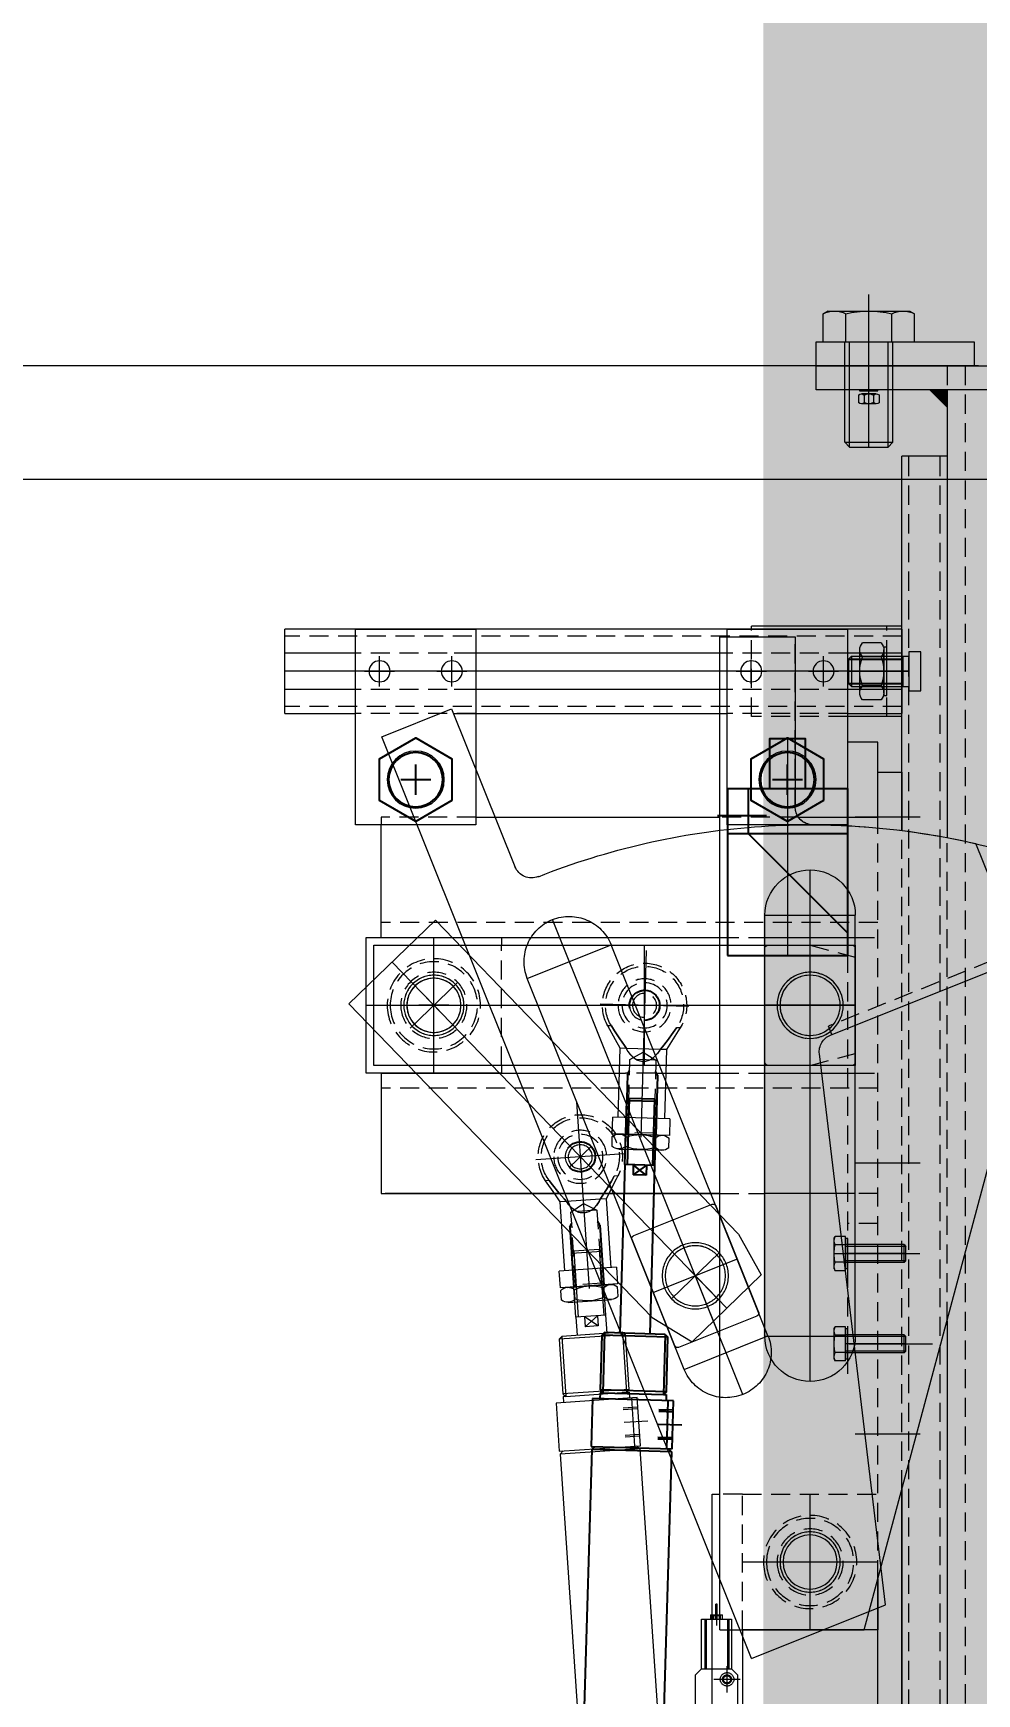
# Model space of a CAD drawing. Header units: inches. Extents: x 702888 to 852715, y 9845 to 271320.
# Drawn here: x 766795 to 767109, y 89672 to 90224 of the extents above; entities that cross this region are included whole.
import ezdxf

# ---------------------------------------------------------------- set-up
doc = ezdxf.new("R2010")
doc.units = ezdxf.units.IN
doc.header["$MEASUREMENT"] = 0
doc.header["$PDMODE"] = 34
doc.linetypes.add('GESTRICHELT2', pattern=[9.525, 6.35, -3.175])
doc.linetypes.add('MITTE2', pattern=[725.805, 483.87, -80.645, 80.645, -80.645])
doc.layers.get('0').update_dxf_attribs({"lineweight": 5})
doc.layers.get('Defpoints').update_dxf_attribs({"lineweight": 5})
for name, color, linetype, lineweight in [('BEMASSUNG', 5, 'Continuous', 0), ('CABLE TRAY', 30, 'Continuous', 5), ('DUENN', 1, 'Continuous', 0), ('MITTE', 1, 'MITTE2', 0), ('UNSICHTBAR', 1, 'GESTRICHELT2', 0), ('VERBINDUNGSELEMENTE', 5, 'Continuous', 0), ('VOLLINIE', 7, 'Continuous', 0), ('VOLLLINIE', 7, 'Continuous', 0)]:
    doc.layers.add(name, color=color, linetype=linetype, lineweight=lineweight)
for name, color, linetype in [('DÜNN', 1, 'Continuous'), ('ELEKTRIK', 5, 'Continuous'), ('FESTO', 5, 'Continuous'), ('Mitnehmerklinke', 84, 'Continuous')]:
    doc.layers.add(name, color=color, linetype=linetype)
doc.dimstyles.new('D1', dxfattribs={"dimscale": 66, "dimtxt": 2.5, "dimasz": 2.5, "dimexe": 1, "dimexo": 1, "dimgap": 1.25, "dimtad": 1, "dimdec": 0, "dimdsep": 46, "dimtxsty": 'Standard', "dimblk": 'OPEN30', "dimcen": 2.5, "dimclrd": 150, "dimclre": 150, "dimclrt": 140, "dimadec": 0, "dimazin": 0, "dimtfac": 1, "dimtdec": 0, "dimtmove": 0, "dimatfit": 3, "dimfxl": 1, "dimtfill": 1, "dimlwd": 13, "dimlwe": 13, "dimarcsym": 0})

# ---------------------------------------------------------------- blocks, each defined once
blk = doc.blocks.new('S16')
at = {"layer": 'VERBINDUNGSELEMENTE', "ltscale": 0.01, "flags": 128}
blk.add_lwpolyline([(-3.048, 0), (-3.048, 0.3302), (3.048, 0.3302), (3.048, 0), (-3.048, 0)], close=True, dxfattribs=at)
blk = doc.blocks.new('M16')
at = {"layer": 'VERBINDUNGSELEMENTE', "ltscale": 0.01}
for p, q in [((-3.4, 0.38), (-3.4, 2.92)), ((2.48, 3.3), (-2.48, 3.3)), ((2.48, 3.3), (-2.48, 3.3)), ((2.48, 0), (-2.48, 0)), ((-2.46, 0), (-2.47, 0)), ((-1.53, 0.38), (-1.53, 2.92)), ((1.51, 0.38), (1.51, 2.92)), ((3.39, 0.36), (3.39, 2.94))]:
    blk.add_line(p, q, dxfattribs=at)
for centre, radius, start, end in [((-2.46, 1.96), 1.34, 45.7486, 134.3033), ((-2.46, 1.34), 1.34, 225.7042, 314.244), ((-0.01, 0.08), 3.22, 61.8361, 118.1639), ((-0.01, 3.33), 3.32, 242.766, 297.234), ((2.46, 1.93), 1.37, 47.2903, 133.8238), ((2.46, 1.44), 1.42, 228.0126, 310.8733)]:
    blk.add_arc(centre, radius, start, end, dxfattribs=at)
blk = doc.blocks.new('m16x_35')
at = {"layer": 'DUENN'}
for p, q in [((35, 6.4), (0, 6.4)), ((35, -6.4), (0, -6.4))]:
    blk.add_line(p, q, dxfattribs=at)
at = {"layer": 'MITTE'}
blk.add_line((35, 0), (0, 0), dxfattribs=at)
at = {"layer": 'VERBINDUNGSELEMENTE'}
for p, q in [((-10.24, 13.6), (-9.32, 15.2)), ((-10.24, 13.6), (-10.24, -13.6)), ((0, 15.2), (-9.32, 15.2)), ((0, 15.2), (0, -15.2)), ((0, 7.6), (-9.32, 7.6)), ((33.4, 8), (0, 8)), ((33.4, 8), (33.4, -8)), ((35, 6.4), (33.4, 8)), ((35, 6.4), (35, -6.4)), ((0, -7.6), (-9.32, -7.6)), ((33.4, -8), (0, -8)), ((33.4, -8), (35, -6.4)), ((-10.24, -13.6), (-9.32, -15.2)), ((0, -15.2), (-9.32, -15.2))]:
    blk.add_line(p, q, dxfattribs=at)
for centre, radius, start, end in [((-1.96, 11.4), 8.28, 152.6734, 207.3266), ((21.49, 0), 31.73, 166.1397, 193.8603), ((-1.96, -11.4), 8.28, 152.6734, 207.3266)]:
    blk.add_arc(centre, radius, start, end, dxfattribs=at)
blk = doc.blocks.new('CPE14-M1BH-5J-1-8 D')
at = {"layer": 'MITTE', "ltscale": 0.4}
for p, q in [((-40.832244, -0.332244), (-40.5, 0)), ((-40.5, 0), (-27, 0)), ((-39, -7.893137), (-39, 0.893137)), ((-27, 0), (-27, -14)), ((-27, 0), (27, 0)), ((-10.9, 0), (-10.9, -14)), ((-8.7, 2.153137), (-8.7, -16.153137)), ((-6.5, -14), (-6.5, 0)), ((-2.2, 0), (-2.2, -14)), ((0, 2.153137), (0, -16.153137)), ((2.2, -14), (2.2, 0)), ((6.6, 0), (6.6, -14)), ((8.8, 2.153137), (8.8, -16.153137)), ((11, -14), (11, 0)), ((22, -7.893137), (22, 0.893137)), ((27, -14), (27, 0)), ((27, 0), (40.5, 0)), ((40.5, 0), (41.498109, -0.998109)), ((-59, -5), (-60.49, -5)), ((-60.49, -6.747794), (-60.49, -5)), ((-59, -12), (-59, -2)), ((-59, -2), (-42.5, -2)), ((-59, -2.9), (-42.51, -2.9)), ((-59, -3.4), (-42.51, -3.4)), ((-43.393137, -3.5), (-34.606863, -3.5)), ((-42.51, -12), (-42.51, -2)), ((-42.5, -2), (-41.498109, -0.998109)), ((-41.498109, -0.998109), (-40.832244, -0.332244)), ((-17.5, -13.997137), (-17.5, -0.002863)), ((17.5, -13.997137), (17.5, -0.002863)), ((17.606863, -3.5), (26.393137, -3.5)), ((41.498109, -0.998109), (42.165655, -1.665655)), ((42.165655, -1.665655), (42.5, -2)), ((42.5, -2), (59, -2)), ((42.51, -2), (42.51, -12)), ((59, -3.08), (42.51, -3.08)), ((59, -3.58), (42.51, -3.58)), ((59, -2), (59, -12)), ((60.49, -5), (59, -5)), ((60.49, -5), (60.49, -6.747794)), ((-64, -6.75), (-64, -7.25)), ((-59, -6.75), (-64, -6.75)), ((-59, -7.25), (-64, -7.25)), ((-62.643137, -7), (-56.846863, -7)), ((-60.5, -5.75), (-58.99, -5.75)), ((-60.5, -8.25), (-58.99, -8.25)), ((-60.25, -6), (-60.49, -5.76)), ((-60.49, -7.252206), (-60.49, -6.747794)), ((-60.49, -9), (-60.49, -7.252206)), ((-60.49, -8.24), (-60.25, -8)), ((-60.49, -9), (-59, -9)), ((-58.99, -6), (-60.25, -6)), ((-60.25, -8), (-60.25, -6)), ((-60.25, -8), (-58.99, -8)), ((-59, -10.42), (-42.51, -10.42)), ((-59, -10.92), (-42.51, -10.92)), ((-58.99, -8), (-58.99, -6)), ((-26.393137, -10.5), (-17.606863, -10.5)), ((-24.497137, -7), (24.497137, -7)), ((-22, -14.893137), (-22, -6.106863)), ((34.606863, -10.5), (43.393137, -10.5)), ((39, -14.893137), (39, -6.106863)), ((59, -10.6), (42.51, -10.6)), ((62.643137, -7), (56.846863, -7)), ((60.5, -5.75), (58.99, -5.75)), ((60.25, -6), (58.99, -6)), ((58.99, -6), (58.99, -8)), ((58.99, -8), (60.25, -8)), ((60.5, -8.25), (58.99, -8.25)), ((59, -6.75), (64, -6.75)), ((59, -7.25), (64, -7.25)), ((59, -9), (60.49, -9)), ((60.49, -5.76), (60.25, -6)), ((60.25, -6), (60.25, -8)), ((60.25, -8), (60.49, -8.24)), ((60.49, -6.747794), (60.49, -7.252206)), ((60.49, -7.252206), (60.49, -9)), ((64, -7.25), (64, -6.75)), ((-42.5, -12), (-59, -12)), ((-42.165655, -12.334345), (-42.5, -12)), ((-41.498109, -13.001891), (-42.165655, -12.334345)), ((-40.5, -14), (-41.498109, -13.001891)), ((-27, -14), (-40.5, -14)), ((-27, -14), (27, -14)), ((40.5, -14), (27, -14)), ((40.832244, -13.667756), (40.5, -14)), ((41.498109, -13.001891), (40.832244, -13.667756)), ((42.5, -12), (41.498109, -13.001891)), ((59, -12), (42.5, -12)), ((59, -11.1), (42.51, -11.1))]:
    blk.add_line(p, q, dxfattribs=at)
for centre, radius in [((-39, -3.5), 2.25), ((-39, -3.5), 1.49), ((-39, -3.5), 1.2), ((-17.5, -7), 4.854), ((-17.5, -7), 3.8912), ((-8.7, -7), 6.99), ((-8.7, -7), 4.854), ((-8.7, -7), 3.8912), ((0, -7), 4.854), ((0, -7), 3.8912), ((8.8, -7), 6.99), ((8.8, -7), 4.854), ((8.8, -7), 3.8912), ((17.5, -7), 4.854), ((17.5, -7), 3.8912), ((22, -3.5), 2.25), ((22, -3.5), 1.49), ((22, -3.5), 1.2), ((-22, -10.5), 2.25), ((-22, -10.5), 1.49), ((-22, -10.5), 1.2), ((39, -10.5), 2.25), ((39, -10.5), 1.49), ((39, -10.5), 1.2)]:
    blk.add_circle(centre, radius, dxfattribs=at)
blk = doc.blocks.new('A$C3B')
at = {"layer": 'ELEKTRIK'}
for p, q in [((90.04, 143.81), (145.54, 143.81)), ((90.04, 103.81), (90.04, 143.81)), ((130.54, 110.81), (97.54, 143.81)), ((130.54, 143.81), (130.54, 103.81)), ((145.54, 103.81), (145.54, 143.81)), ((136.54, 100.58), (136.54, 116.78)), ((130.54, 110.81), (145.54, 110.81)), ((145.54, 103.81), (90.04, 103.81))]:
    blk.add_line(p, q, dxfattribs=at)
blk.add_lwpolyline([(145.54, 129.81), (162.04, 129.81), (162.04, 117.81), (145.54, 117.81)], close=True, dxfattribs=at)
at = {"layer": 'MITTE', "color": 5}
blk.add_line((162.04, 123.81), (90.04, 123.81), dxfattribs=at)
blk = doc.blocks.new('S10')
at = {"layer": 'VERBINDUNGSELEMENTE'}
blk.add_lwpolyline([(-8, 0), (-8, 1), (8, 1), (8, 0)], close=True, dxfattribs=at)
blk = doc.blocks.new('M10')
at = {"layer": 'VERBINDUNGSELEMENTE'}
for p, q in [((-9.46, 0.94), (-9.46, 7.06)), ((7.19, 8), (-7.19, 8)), ((-4.84, 0.94), (-4.84, 7.06)), ((4.82, 0.94), (4.82, 7.06)), ((9.44, 0.89), (9.44, 7.11)), ((7.19, 0), (-7.19, 0)), ((-7.14, 0), (-7.17, 0))]:
    blk.add_line(p, q, dxfattribs=at)
for centre, radius, start, end in [((-7.15, 4.69), 3.31, 45.7486, 134.3033), ((-0.01, -4.91), 12.91, 68.0177, 111.9823), ((7.15, 4.63), 3.37, 47.2903, 133.8238), ((-7.15, 3.31), 3.31, 225.7042, 314.244), ((-0.01, 13.36), 13.33, 248.7546, 291.2454), ((7.15, 3.53), 3.49, 228.0126, 310.8733)]:
    blk.add_arc(centre, radius, start, end, dxfattribs=at)
blk = doc.blocks.new('hs28-10x_20s')
at = {"layer": 'DÜNN'}
for p, q in [((-4, 20), (-4, 2.3)), ((4, 20), (4, 2.3))]:
    blk.add_line(p, q, dxfattribs=at)
at = {"layer": 'MITTE'}
blk.add_line((0, 20), (0, 0), dxfattribs=at)
at = {"layer": 'VERBINDUNGSELEMENTE'}
for p, q in [((-5, 19), (-4, 20)), ((-5, 19), (-5, 19)), ((-5, 19), (-5, 0)), ((-5, 19), (5, 19)), ((-4, 20), (4, 20)), ((5, 19), (4, 20)), ((5, 19), (5, 0)), ((5, 2.3), (-5, 2.3)), ((-5, 2), (5, 2))]:
    blk.add_line(p, q, dxfattribs=at)
blk.add_lwpolyline([(-6.5, -4), (-6.5, 0), (6.5, 0), (6.5, -4)], close=True, dxfattribs=at)
blk = doc.blocks.new('S_6')
at = {"layer": 'VERBINDUNGSELEMENTE'}
blk.add_lwpolyline([(-5, 0), (-5, 0.7), (5, 0.7), (5, 0)], close=True, dxfattribs=at)
blk = doc.blocks.new('Sperrklinke')
at = {"layer": 'MITTE'}
for p, q in [((75, -15), (75, 15)), ((215, -15), (215, 15)), ((0, -11), (0, 11)), ((-11, 0), (11, 0)), ((60, 0), (230, 0))]:
    blk.add_line(p, q, dxfattribs=at)
at = {"layer": 'UNSICHTBAR'}
for p in [(163, 140), (160, 72)]:
    blk.add_line(p, (163, 72), dxfattribs=at)
blk.add_circle((0, 0), 11, dxfattribs=at)
at = {"layer": 'VOLLINIE'}
for p, q in [((163, 140), (201.06, 140)), ((160, 71.5), (160, 137)), ((-22.5, 18), (155.55, 65.71)), ((-22.5, -30), (-22.5, 18)), ((75, 15), (215, 15)), ((307.5, -5), (251, -5)), ((307.5, -30), (307.5, -5)), ((75, -15), (215, -15)), ((-22.5, -30), (307.5, -30))]:
    blk.add_line(p, q, dxfattribs=at)
for radius in [10, 9]:
    blk.add_circle((0, 0), radius, dxfattribs=at)
for centre, radius, start, end in [((163, 137), 3, 90, 180), ((0, 0), 245, 0.2283, 34.8499), ((154, 71.5), 6, 285, 0), ((75, 0), 15, 90, 270), ((215, 0), 15, 270, 90), ((251, 1), 6, 180.2283, 270)]:
    blk.add_arc(centre, radius, start, end, dxfattribs=at)
blk = doc.blocks.new('Sperrklinke_offen')
for p, q in [((163, 140), (201.06, 140)), ((160, 71.5), (160, 137)), ((-22.5, 18), (155.55, 65.71)), ((-22.5, -30), (-22.5, 18)), ((75, 15), (215, 15)), ((307.5, -5), (251, -5)), ((307.5, -30), (307.5, -5)), ((75, -15), (215, -15)), ((-22.5, -30), (307.5, -30))]:
    blk.add_line(p, q)
blk.add_circle((0, 0), 10)
for centre, radius, start, end in [((163, 137), 3, 90, 180), ((0, 0), 245, 0.2283, 34.8499), ((154, 71.5), 6, 285, 0), ((75, 0), 15, 90, 270), ((215, 0), 15, 270, 90), ((251, 1), 6, 180.2283, 270)]:
    blk.add_arc(centre, radius, start, end)
at = {"layer": 'MITTE'}
for p, q in [((75, -15), (75, 15)), ((215, -15), (215, 15)), ((60, 0), (230, 0))]:
    blk.add_line(p, q, dxfattribs=at)
at = {"layer": 'UNSICHTBAR'}
for p in [(163, 140), (160, 72)]:
    blk.add_line(p, (163, 72), dxfattribs=at)
blk = doc.blocks.new('Schwenkhebel 375_d')
for p, q in [((-125, 20), (-140, 15.98)), ((-125, -20), (-140, -15.98))]:
    blk.add_line(p, q)
for points in [[(-125, -20), (20, -20), (20, 20), (-125, 20)], [(-140, 15.98), (-140, -15.98)]]:
    blk.add_lwpolyline(points)
for centre, radius in [((-125, 0), 11), ((-125, 0), 10), ((0, 0), 10), ((0, 0), 9), ((-70, 0), 4)]:
    blk.add_circle(centre, radius)
at = {"layer": 'DÜNN'}
blk.add_arc((-70, 0), 5, 348.6116, 270, dxfattribs=at)
at = {"layer": 'MITTE'}
for p, q in [((-125, -11), (-125, 11)), ((0, -11), (0, 11)), ((20, 0), (-140, 0)), ((-136, 0), (-120, 0)), ((-70, -5), (-70, 5)), ((-5, 0), (5, 0))]:
    blk.add_line(p, q, dxfattribs=at)
at = {"layer": 'UNSICHTBAR'}
blk.add_circle((0, 0), 11, dxfattribs=at)
blk = doc.blocks.new('z5')
at = {"layer": 'DÜNN'}
for p, q in [((-8.84, 21.92), (-12.23, 41.63)), ((1.01, 23.61), (-2.38, 43.32)), ((1.01, 23.61), (0.54, 22.34)), ((-8.84, 21.92), (-7.98, 20.88))]:
    blk.add_line(p, q, dxfattribs=at)
at = {"layer": 'MITTE'}
for p, q in [((3.09, -17.99), (-7.43, 43.22)), ((14.54, 2.5), (-14.54, -2.5))]:
    blk.add_line(p, q, dxfattribs=at)
at = {"layer": 'UNSICHTBAR'}
for p, q in [((-12.12, 41.55), (-11.45, 41.08)), ((-2.93, 42.54), (-11.45, 41.08)), ((-11.45, 41.08), (-7.33, 17.11)), ((-2.93, 42.54), (-2.46, 43.21)), ((1.19, 18.57), (-2.93, 42.54)), ((1.19, 18.57), (-7.33, 17.11)), ((-7.33, 17.11), (-2.64, 15.38)), ((-2.64, 15.38), (1.19, 18.57)), ((-8.53, 12.31), (-9.74, 9.91)), ((-7.98, 13.33), (-8.53, 12.31)), ((3.93, 14.45), (3.06, 15.23)), ((5.87, 12.59), (3.93, 14.45)), ((8.16, 10.26), (5.87, 12.59)), ((-11.16, 10), (-13.07, 5.01)), ((-11.89, 5.21), (-11.12, 6.95)), ((-11.12, 6.95), (-11.89, 5.21)), ((-11.12, 6.95), (-9.74, 9.91)), ((-9.74, 9.91), (-11.12, 6.95)), ((8.16, 10.26), (9.46, 8.88)), ((9.46, 8.88), (8.16, 10.26)), ((10.65, 9.09), (9.46, 8.88)), ((10.65, 9.09), (9.87, 10)), ((-11.89, 5.21), (-13.07, 5.01))]:
    blk.add_line(p, q, dxfattribs=at)
for radius in [8.81, 7.5, 5]:
    blk.add_circle((0, 0), radius, dxfattribs=at)
for centre, radius, start, end in [((-2.38, 13.57), 4.91, 70.6024, 148.3245), ((-4.78, 9.09), 9.97, 38.1272, 66.1651), ((1.12, 10.52), 9.53, 143.7481, 162.7531), ((0, 0), 14, 159.0487, 40.4687), ((0, 0), 12.98, 156.3303, 43.1872)]:
    blk.add_arc(centre, radius, start, end, dxfattribs=at)
at = {"layer": 'VOLLINIE'}
for p, q in [((2.07, 43.99), (-16.65, 40.77)), ((-16.65, 40.77), (-15.71, 35.3)), ((-10.53, 36.19), (-11.47, 41.66)), ((-3.11, 43.1), (-2.17, 37.63)), ((3.01, 38.52), (2.07, 43.99)), ((3.01, 38.52), (-15.71, 35.3)), ((-13.91, 35.61), (-10.02, 12.98)), ((5.11, 15.58), (1.22, 38.21)), ((-10.02, 12.98), (-11.16, 10)), ((-7.98, 13.33), (-10.02, 12.98)), ((-9.74, 9.91), (-8.53, 12.31)), ((-8.53, 12.31), (-7.98, 13.33)), ((3.06, 15.24), (-7.98, 13.34)), ((-7.98, 13.33), (-7.98, 13.34)), ((5.11, 15.58), (3.06, 15.23)), ((3.06, 15.24), (3.06, 15.23)), ((3.06, 15.23), (3.93, 14.45)), ((3.93, 14.45), (5.87, 12.59)), ((9.87, 10), (5.11, 15.58)), ((5.87, 12.59), (8.16, 10.26))]:
    blk.add_line(p, q, dxfattribs=at)
for centre, radius, start, end in [((1.47, 10.16), 9.97, 133.3523, 161.3902), ((-2.29, 13.59), 4.91, 51.1929, 128.915), ((-4.57, 9.54), 9.53, 36.7643, 55.7693)]:
    blk.add_arc(centre, radius, start, end, dxfattribs=at)
blk = doc.blocks.new('439_10')
at = {"layer": 'VERBINDUNGSELEMENTE'}
for p, q in [((-9.45, 0.91), (-9.45, 4.03)), ((7.2, 4.97), (-7.18, 4.97)), ((-4.83, 0.91), (-4.83, 4.03)), ((4.83, 0.91), (4.83, 4.03)), ((9.45, 0.86), (9.45, 4.07)), ((7.2, -0.03), (-7.18, -0.03)), ((-7.13, -0.03), (-7.15, -0.03))]:
    blk.add_line(p, q, dxfattribs=at)
for centre, radius, start, end in [((-7.14, 1.66), 3.31, 45.7486, 134.3033), ((-7.14, 3.28), 3.31, 225.7042, 314.244), ((0, -7.94), 12.91, 68.0177, 111.9823), ((0, 13.33), 13.33, 248.7546, 291.2454), ((7.16, 1.6), 3.37, 47.2903, 133.8238), ((7.17, 3.5), 3.49, 228.0126, 310.8733)]:
    blk.add_arc(centre, radius, start, end, dxfattribs=at)
blk = doc.blocks.new('Grundkörper_375_d')
at = {"layer": 'MITTE'}
for p, q in [((72.5, 13.02), (72.5, 40.66)), ((-47.5, 36.56), (-47.5, 14.98)), ((42.5, 36.56), (42.5, 14.98)), ((102.5, 12.11), (102.5, 36.48)), ((132.5, 36.56), (132.5, 14.98)), ((247.5, 36.56), (247.5, 14.98)), ((0, -22.5), (0, 22.5)), ((-22.5, 0), (22.5, 0)), ((-88, -37.5), (-88, -10.53)), ((-68, -37.5), (-68, -9.07)), ((185, -147.5), (185, -102.5)), ((162.5, -125), (207.5, -125))]:
    blk.add_line(p, q, dxfattribs=at)
at = {"layer": 'UNSICHTBAR'}
for p, q in [((24.15, 30.5), (243.09, 30.5)), ((-5.71, 22.5), (243.96, 22.5)), ((22.5, -22.5), (22.5, 22.5)), ((122.5, 22.5), (122.5, 15)), ((157.5, 22.5), (157.5, -142.5)), ((162.5, 15), (162.5, 22.5)), ((207.5, 15), (207.5, 22.5)), ((212.5, 22.5), (212.5, -142.5)), ((247.5, -3.87), (247.5, -30)), ((122.5, -30), (122.5, -15)), ((162.5, -30), (162.5, -15)), ((207.5, -30), (207.5, -15)), ((-22.5, -22.5), (22.5, -22.5)), ((22.5, -22.5), (22.5, -30)), ((162.5, -51.31), (162.5, -61.33)), ((165, -102.5), (205, -102.5)), ((247.5, -111.03), (247.5, -142.5)), ((247.5, -142.5), (245, -142.5))]:
    blk.add_line(p, q, dxfattribs=at)
for centre, radius in [((0, 0), 15.5), ((0, 0), 14.5), ((185, -125), 15.5), ((185, -125), 14.5)]:
    blk.add_circle(centre, radius, dxfattribs=at)
at = {"layer": 'VOLLINIE'}
for p, q in [((-5.71, 22.5), (-22.5, 22.5)), ((-22.5, 22.5), (-22.5, -22.5)), ((247.5, 12.46), (247.5, 22.5)), ((122.5, 15), (122.5, -15)), ((162.5, -15), (162.5, 15)), ((207.5, -15), (207.5, 15)), ((247.5, -3.87), (247.5, 12.46)), ((-22.5, -22.5), (-97.5, -22.5)), ((-97.5, -22.5), (-97.5, -32.5)), ((-97.5, -32.5), (22.5, -32.5)), ((22.5, -32.5), (22.5, -30)), ((122.5, -30), (122.5, -141.22)), ((122.5, -142.5), (122.5, -30)), ((162.5, -51.31), (162.5, -30)), ((207.5, -142.5), (207.5, -30)), ((247.5, -111.03), (247.5, -30)), ((162.5, -142.5), (162.5, -61.33)), ((162.5, -142.5), (122.5, -142.5)), ((207.5, -142.5), (245, -142.5))]:
    blk.add_line(p, q, dxfattribs=at)
for points in [[(24.15, 30.5), (-62.5, 30.5), (-62.5, 22.5), (-5.71, 22.5)], [(243.96, 22.5), (262.5, 22.5), (262.5, 30.5), (243.09, 30.5)], [(165, -102.5), (162.5, -102.5), (162.5, -147.5), (207.5, -147.5), (207.5, -102.5), (205, -102.5)]]:
    blk.add_lwpolyline(points, dxfattribs=at)
blk = doc.blocks.new('FR')
for p, q in [((-359.86, -178.58), (-445.17, -172.85)), ((-350.66, -175.94), (-351.19, -183.79)), ((-359.86, -178.58), (-361.63, -205.02)), ((-360.65, -205.34), (-358.84, -178.4)), ((-358.93, -179.65), (-359.86, -178.58)), ((-358.96, -180.2), (-343, -181.27)), ((-358.84, -178.4), (-342.88, -179.47)), ((-355.71, -178.61), (-356.04, -183.46)), ((-355.13, -178.65), (-355.46, -183.5)), ((-346.59, -179.22), (-346.91, -184.07)), ((-346.01, -179.26), (-346.33, -184.11)), ((-342.88, -179.47), (-344.69, -206.41)), ((-341.05, -182.1), (-343.05, -181.96)), ((-341.11, -183.02), (-341.05, -182.1)), ((-342.46, -203.13), (-341.11, -183.02)), ((-340.13, -182.16), (-341.61, -204.11)), ((-340.13, -182.16), (-341.11, -183.02)), ((-321.16, -184.36), (-341.11, -183.02)), ((-340.13, -182.16), (-322.01, -183.38)), ((-322.01, -183.38), (-323.49, -205.33)), ((-321.16, -184.36), (-322.51, -204.47)), ((-321.16, -184.36), (-322.01, -183.38)), ((-321.5, -189.42), (-315.51, -189.83)), ((-319.03, -192.42), (-319.32, -196.77)), ((-315.7, -192.64), (-319.32, -196.77)), ((-315.7, -192.64), (-319.03, -192.42)), ((-319.03, -192.42), (-315.99, -196.99)), ((-315.51, -189.83), (-316.18, -199.8)), ((-293.61, -192.06), (-315.56, -190.59)), ((-315.51, -189.83), (-294.33, -191.25)), ((-294.33, -191.25), (-295, -201.23)), ((-293.61, -192.06), (-294.33, -191.25)), ((-293.61, -192.06), (-294.18, -200.51)), ((-315.99, -196.99), (-319.32, -196.77)), ((-361.63, -205.02), (-446.94, -199.29)), ((-360.57, -204.09), (-361.63, -205.02)), ((-342.52, -204.05), (-344.52, -203.91)), ((-342.46, -203.13), (-342.52, -204.05)), ((-322.51, -204.47), (-342.46, -203.13)), ((-341.61, -204.11), (-342.46, -203.13)), ((-323.49, -205.33), (-341.61, -204.11)), ((-316.18, -199.8), (-322.17, -199.4)), ((-316.18, -199.8), (-295, -201.23)), ((-294.18, -200.51), (-316.13, -199.04)), ((-294.18, -200.51), (-295, -201.23)), ((-344.69, -206.41), (-360.65, -205.34)), ((-322.51, -204.47), (-323.49, -205.33))]:
    blk.add_line(p, q)
at = {"layer": 'DUENN'}
for p, q in [((-327.4, -90.2), (-327.4, -110.2)), ((-322.6, -90.2), (-322.6, -110.2)), ((-297.4, -90.2), (-297.4, -110.2)), ((-292.6, -90.2), (-292.6, -110.2))]:
    blk.add_line(p, q, dxfattribs=at)
at = {"layer": 'ELEKTRIK', "linetype": 'Continuous'}
for p, q in [((-137.5, -134.54), (-137.5, -124.54)), ((-142.5, -129.54), (-132.5, -129.54)), ((-137.5, -258.03), (-137.5, -248.03)), ((-142.5, -253.03), (-132.5, -253.03))]:
    blk.add_line(p, q, dxfattribs=at)
at = {"layer": 'ELEKTRIK'}
for points in [[(-144.43, -117.54), (-151.36, -129.54), (-144.43, -141.54), (-130.57, -141.54), (-123.64, -129.54), (-130.57, -117.54)], [(-144.43, -241.03), (-151.36, -253.03), (-144.43, -265.03), (-130.57, -265.03), (-123.64, -253.03), (-130.57, -241.03)]]:
    blk.add_lwpolyline(points, close=True, dxfattribs=at)
for centre in [(-137.5, -129.54), (-137.5, -253.03)]:
    blk.add_circle(centre, 9, dxfattribs=at)
at = {"layer": 'FESTO'}
for p, q in [((-352.03, -164.57), (-351.8, -172.43)), ((-360.93, -168.08), (-446.4, -170.57)), ((-359.9, -169.05), (-360.93, -168.08)), ((-360.93, -168.08), (-360.16, -194.57)), ((-359.94, -167.8), (-343.95, -167.34)), ((-359.15, -194.79), (-359.94, -167.8)), ((-359.89, -169.61), (-343.89, -169.14)), ((-356.81, -167.71), (-356.66, -172.57)), ((-356.22, -167.69), (-356.08, -172.56)), ((-347.66, -167.44), (-347.52, -172.31)), ((-347.08, -167.43), (-346.94, -172.29)), ((-343.95, -167.34), (-343.16, -194.33)), ((-341.87, -169.78), (-343.87, -169.84)), ((-341.85, -170.7), (-341.87, -169.78)), ((-340.95, -169.75), (-341.85, -170.7)), ((-321.86, -170.11), (-341.85, -170.7)), ((-341.26, -190.85), (-341.85, -170.7)), ((-340.95, -169.75), (-322.8, -169.22)), ((-340.95, -169.75), (-340.31, -191.74)), ((-322.8, -169.22), (-322.16, -191.21)), ((-321.86, -170.11), (-322.8, -169.22)), ((-321.86, -170.11), (-321.27, -190.27)), ((-321.71, -175.19), (-265.73, -173.56)), ((-265.65, -176.38), (-268.98, -176.48)), ((-268.98, -176.48), (-268.85, -180.83)), ((-268.98, -176.48), (-265.52, -180.74)), ((-265.65, -176.38), (-268.85, -180.83)), ((-265.73, -173.56), (-244.51, -172.94)), ((-265.73, -173.56), (-265.44, -183.56)), ((-243.72, -173.69), (-265.71, -174.33)), ((-243.72, -173.69), (-244.51, -172.94)), ((-244.51, -172.94), (-244.22, -182.94)), ((-243.72, -173.69), (-243.47, -182.15)), ((-265.52, -180.74), (-268.85, -180.83)), ((-265.44, -183.56), (-321.42, -185.19)), ((-243.47, -182.15), (-265.46, -182.79)), ((-265.44, -183.56), (-244.22, -182.94)), ((-243.47, -182.15), (-244.22, -182.94)), ((-341.23, -191.77), (-343.23, -191.83)), ((-321.27, -190.27), (-341.26, -190.85)), ((-340.31, -191.74), (-341.26, -190.85)), ((-341.26, -190.85), (-341.23, -191.77)), ((-322.16, -191.21), (-340.31, -191.74)), ((-321.27, -190.27), (-322.16, -191.21)), ((-360.16, -194.57), (-445.62, -197.06)), ((-359.19, -193.54), (-360.16, -194.57)), ((-343.16, -194.33), (-359.15, -194.79))]:
    blk.add_line(p, q, dxfattribs=at)
at = {"layer": 'MITTE'}
for p, q in [((-325, -90.2), (-325, -110.2)), ((-325, -108.98), (-325, -91.5)), ((-295, -90.2), (-295, -110.2)), ((-101.5, -89.14), (-101.5, -99.14)), ((-101.5, -91.5), (-101.5, -296.5)), ((-295, -113.89), (-295, -95.5)), ((-295, -112.98), (-295, -95.5)), ((-26.53, -102.5), (23.72, -102.5)), ((-212.5, -267), (-212.5, -107)), ((-212.5, -107), (-212.5, -137)), ((-101.5, -122.54), (-101.5, -112.54)), ((-106.5, -117.54), (-96.5, -117.54)), ((-232.5, -122), (-192.5, -122)), ((-137.5, -134.54), (-137.5, -124.54)), ((-142.5, -129.54), (-132.5, -129.54)), ((-101.5, -146.54), (-101.5, -136.54)), ((-105.63, -141.54), (-97.63, -141.54)), ((-296.81, -146.22), (-307.98, -174.07)), ((-320.96, -152.7), (-283.83, -167.59)), ((-232.5, -177), (-192.5, -177)), ((-101.5, -246.03), (-101.5, -236.03)), ((-106.5, -241.03), (-96.5, -241.03)), ((-137.5, -258.03), (-137.5, -248.03)), ((-142.5, -253.03), (-132.5, -253.03)), ((-101.5, -270.03), (-101.5, -260.03)), ((-106.5, -265.03), (-96.5, -265.03))]:
    blk.add_line(p, q, dxfattribs=at)
blk.add_lwpolyline([(0, -120), (8, -120), (8, -67.5), (0, -67.5)], close=True, dxfattribs=at)
blk.add_lwpolyline([(-325.61, -166.99), (-290.34, -181.14, 0.414214), (-289.04, -180.58), (-278.62, -154.59, 0.414214), (-279.18, -153.29), (-314.44, -139.15, 0.414214), (-315.75, -139.7), (-326.17, -165.69, 0.414214)], format="xyb", close=True, dxfattribs=at)
blk.add_circle((-302.39, -160.14), 10, dxfattribs=at)
at = {"layer": 'UNSICHTBAR'}
for p, q in [((0, -70.5), (-600, -70.5)), ((-317.37, -76.5), (-156.76, -76.5)), ((0, -76.5), (-8, -76.5)), ((-570, -78.8), (-30, -78.8)), ((-570, -89.2), (-30, -89.2)), ((-373.35, -91.5), (-154.41, -91.5)), ((-113.2, -91.5), (-113.2, -296.5)), ((-89.8, -91.5), (-89.8, -296.5)), ((-116.5, -96.5), (-86.5, -96.5)), ((-285, -99.5), (-285, -109.5)), ((-335, -109.5), (-150, -109.5)), ((-116.5, -109.54), (-116.5, -141.5)), ((-115.5, -109.54), (-115.5, -149.54)), ((-107.5, -109.54), (-107.5, -149.54)), ((-95.5, -109.54), (-95.5, -149.54)), ((-146.5, -127), (-90, -127)), ((-90, -147), (-90, -127)), ((-116.5, -141.5), (-87.5, -141.5)), ((-115.5, -233.03), (-115.5, -273.03)), ((-107.5, -233.03), (-107.5, -273.03)), ((-95.5, -233.03), (-95.5, -273.03))]:
    blk.add_line(p, q, dxfattribs=at)
for radius in [14.5, 11]:
    blk.add_circle((-212.5, -247), radius, dxfattribs=at)
blk.add_arc((-146.5, -121), 6, 180.2283, 270, dxfattribs=at)
at = {"layer": 'VERBINDUNGSELEMENTE'}
for p, q in [((-327.4, -90.2), (-328, -90.8)), ((-328, -90.8), (-328, -110.2)), ((-328, -90.8), (-322, -90.8)), ((-327.4, -90.2), (-322.6, -90.2)), ((-322, -90.8), (-322.6, -90.2)), ((-322, -90.8), (-322, -110.2)), ((-297.4, -90.2), (-298, -90.8)), ((-298, -90.8), (-298, -110.2)), ((-298, -90.8), (-292, -90.8)), ((-297.4, -90.2), (-292.6, -90.2)), ((-292, -90.8), (-292.6, -90.2)), ((-292, -90.8), (-292, -110.2)), ((-330.7, -110.2), (-319.3, -110.2)), ((-330.7, -110.2), (-330.7, -113.69)), ((-327.85, -110.2), (-327.85, -113.69)), ((-322.15, -110.2), (-322.15, -113.69)), ((-319.3, -110.2), (-319.3, -113.69)), ((-300.7, -110.2), (-289.3, -110.2)), ((-300.7, -110.2), (-300.7, -113.69)), ((-297.85, -110.2), (-297.85, -113.69)), ((-292.15, -110.2), (-292.15, -113.69)), ((-289.3, -110.2), (-289.3, -113.69)), ((-330.1, -114.04), (-330.7, -113.69)), ((-330.1, -114.04), (-319.9, -114.04)), ((-319.9, -114.04), (-319.3, -113.69)), ((-300.1, -114.04), (-300.7, -113.69)), ((-300.1, -114.04), (-289.9, -114.04)), ((-289.9, -114.04), (-289.3, -113.69))]:
    blk.add_line(p, q, dxfattribs=at)
for centre, radius, start, end in [((-329.28, -110.94), 3.1, 242.6734, 297.3266), ((-325, -102.14), 11.9, 256.1397, 283.8603), ((-320.73, -110.94), 3.1, 242.6734, 297.3266), ((-299.28, -110.94), 3.1, 242.6734, 297.3266), ((-295, -102.14), 11.9, 256.1397, 283.8603), ((-290.73, -110.94), 3.1, 242.6734, 297.3266)]:
    blk.add_arc(centre, radius, start, end, dxfattribs=at)
at = {"layer": 'VOLLINIE'}
for p, q in [((-317.37, -76.5), (-592, -76.5)), ((-8, -76.5), (-156.76, -76.5)), ((-116.5, -91.5), (-116.5, -109.54)), ((-116.5, -91.5), (-86.5, -91.5)), ((-87.5, -91.5), (-87.5, -296.5)), ((-86.5, -91.5), (-86.5, -141.5)), ((-150, -109.54), (-150, -99.5)), ((-135, -99.5), (-125, -99.5)), ((-125, -99.5), (-125, -109.54)), ((-87.5, -109.54), (-152.5, -109.54)), ((-152.5, -109.54), (-152.5, -149.54)), ((-87.5, -149.54), (-87.5, -109.54)), ((-116.5, -141.5), (-116.5, -141.5)), ((-107.5, -141.5), (-107.5, -141.5)), ((-87.5, -141.5), (-86.5, -141.5)), ((-152.5, -149.54), (-87.5, -149.54)), ((-87.5, -233.03), (-152.5, -233.03)), ((-152.5, -233.03), (-152.5, -273.03)), ((-87.5, -273.03), (-87.5, -233.03)), ((-152.5, -273.03), (-87.5, -273.03)), ((-115.5, -296.5), (-87.5, -296.5))]:
    blk.add_line(p, q, dxfattribs=at)
for points in [[(-8, 120), (-8, -120), (0, -120), (0, 120)], [(-232.5, -267), (-192.5, -267), (-192.5, -107), (-232.5, -107)]]:
    blk.add_lwpolyline(points, close=True, dxfattribs=at)
blk.add_lwpolyline([(-231.5, -137), (-193.5, -137, 0.414214), (-192.5, -136), (-192.5, -108, 0.414214), (-193.5, -107), (-231.5, -107, 0.414214), (-232.5, -108), (-232.5, -136, 0.414214)], format="xyb", close=True, dxfattribs=at)
for centre, radius in [((-212.5, -122), 11), ((-212.5, -122), 10), ((-101.5, -117.54), 3.5), ((-137.5, -129.54), 9.5), ((-101.5, -141.54), 3.5), ((-212.5, -247), 10), ((-212.5, -247), 9), ((-101.5, -241.03), 3.5), ((-137.5, -253.03), 9.5), ((-101.5, -265.03), 3.5)]:
    blk.add_circle(centre, radius, dxfattribs=at)
blk.add_solid([(-8, -82.44), (-13.94, -76.5), (-8, -82.44), (-8, -76.5)], dxfattribs=at)
at = {"layer": 'VOLLLINIE'}
for p, q in [((-30, -76.5), (-30, -91.5)), ((-570, -91.5), (-373.35, -91.5)), ((-154.41, -91.5), (-30, -91.5)), ((-87.5, -91.5), (-115.5, -91.5)), ((-115.5, -109.54), (-115.5, -91.5)), ((-107.5, -91.5), (-107.5, -109.54)), ((-95.5, -91.5), (-95.5, -109.54)), ((-115.5, -240.29), (-115.5, -149.54)), ((-107.5, -149.54), (-107.5, -240.29)), ((-95.5, -149.54), (-95.5, -240.29)), ((-115.5, -296.5), (-115.5, -273.03)), ((-107.5, -273.03), (-107.5, -296.5)), ((-95.5, -273.03), (-95.5, -296.5))]:
    blk.add_line(p, q, dxfattribs=at)
at = {"layer": 'ELEKTRIK'}
blk.add_blockref('A$C3B', (-286.01, -253.31), dxfattribs=at)
at = {"layer": 'Mitnehmerklinke', "rotation": 81.91003319868295}
blk.add_blockref('z5', (-212.5, -177), dxfattribs=at)
at = {"layer": 'MITTE'}
blk.add_blockref('Sperrklinke', (-397.5, -122), dxfattribs=at)
for name, p, rotation in [('Sperrklinke_offen', (-397.5, -122), 338.14619405343), ('m16x_35', (8, -102.5), 180), ('M16', (-9.3, -102.5), 90), ('S16', (-8, -102.5), 90), ('Schwenkhebel 375_d', (-212.5, -247), 315.9844779036509), ('z5', (-262.84, -198.36), 76.40078683345237), ('439_10', (-310.7, -195.15), 266.159492242288)]:
    blk.add_blockref(name, p, dxfattribs=dict(at, rotation=rotation))
at = {"layer": 'UNSICHTBAR'}
blk.add_blockref('Grundkörper_375_d', (-397.5, -122), dxfattribs=at)
for name, p, rotation in [('hs28-10x_20s', (-101.5, -89.2), 180), ('M10', (-101.5, -97.5), 180), ('S10', (-101.5, -96.5), 180), ('S_6', (-325, -109.5), 180), ('S_6', (-295, -109.5), 180), ('Schwenkhebel 375_d', (-212.5, -247), 270), ('439_10', (-260.45, -178.4), 271.6687386074619)]:
    blk.add_blockref(name, p, dxfattribs=dict(at, rotation=rotation))
at = {"layer": 'VOLLINIE', "xscale": -1, "rotation": 180}
blk.add_blockref('CPE14-M1BH-5J-1-8 D', (-475.5, -160.1), dxfattribs=at)
blk = doc.blocks.new('RT65Y6')
blk.add_lwpolyline([(763481.65, 80166.21), (777481.65, 80166.21), (777481.65, 79866.21), (763481.65, 79866.21)], close=True)
blk = doc.blocks.new('_Open30')
at = {"color": 0, "linetype": 'ByBlock', "lineweight": -2}
for p, q in [((-1, 0.2679), (0, 0)), ((0, 0), (-1, -0.2679)), ((0, 0), (-1, 0))]:
    blk.add_line(p, q, dxfattribs=at)
blk = doc.blocks.new('*D559')
at = {"color": 150, "lineweight": 13, "transparency": 16777216}
for p, q in [((765601.23, 90512.13), (765601.23, 91282.13)), ((767109.58, 90347.13), (765535.23, 90347.13)), ((765601.23, 90113.13), (765601.23, 90347.13)), ((767109.58, 90113.13), (765535.23, 90113.13)), ((765601.23, 89948.13), (765601.23, 89783.13))]:
    blk.add_line(p, q, dxfattribs=at)
at = {"layer": 'Defpoints', "color": 0, "transparency": 16777216}
for p in [(765601.23, 90347.13), (767175.58, 90347.13), (767175.58, 90113.13)]:
    blk.add_point(p, dxfattribs=at)
at = {"color": 150, "lineweight": 13, "transparency": 16777216, "xscale": 165, "yscale": 165, "zscale": 165}
for p, rotation in [((765601.23, 90347.13), 270), ((765601.23, 90113.13), 90)]:
    blk.add_blockref('_Open30', p, dxfattribs=dict(at, rotation=rotation))
at = {"color": 140, "transparency": 16777216, "insert": (765436.23, 90979.63), "char_height": 165, "attachment_point": 5, "rotation": 90, "bg_fill": 3, "box_fill_scale": 1.25, "bg_fill_color": 9, "bg_fill_true_color": 13158600, "bg_fill_transparency": 0}
blk.add_mtext('234', dxfattribs=at)

msp = doc.modelspace()

# ---------------------------------------------------------------- linework, layer by layer
at = {"layer": 'CABLE TRAY', "const_width": 150}
msp.add_lwpolyline([(740888.271, 78756.412), (740888.271, 91183.631), (758612.206, 91183.631), (758612.206, 87161.186), (767113.084, 87147.598), (767113.084, 91196.126), (777013.484, 91184.501), (809194.463, 91184.501), (809194.463, 86172.513)], dxfattribs=at)

# ---------------------------------------------------------------- block references
at = {"xscale": -1, "rotation": 270}
msp.add_blockref('FR', (767175.584, 90113.129), dxfattribs=at)
at = {"layer": 'BEMASSUNG'}
msp.add_blockref('RT65Y6', (1693.991, 10209.137), dxfattribs=at)

# ---------------------------------------------------------------- next in the draw order: dimensions: what is measured, and where the dimension line sits
dim = msp.add_linear_dim(base=(765601.23, 90347.129), p1=(767175.584, 90113.129), p2=(767175.584, 90347.129), angle=90, dimstyle='D1')
dim.commit()
dim.dimension.update_dxf_attribs({"geometry": '*D559', "text_midpoint": (765436.23, 90979.629)})

doc.saveas('drawing.dxf')
